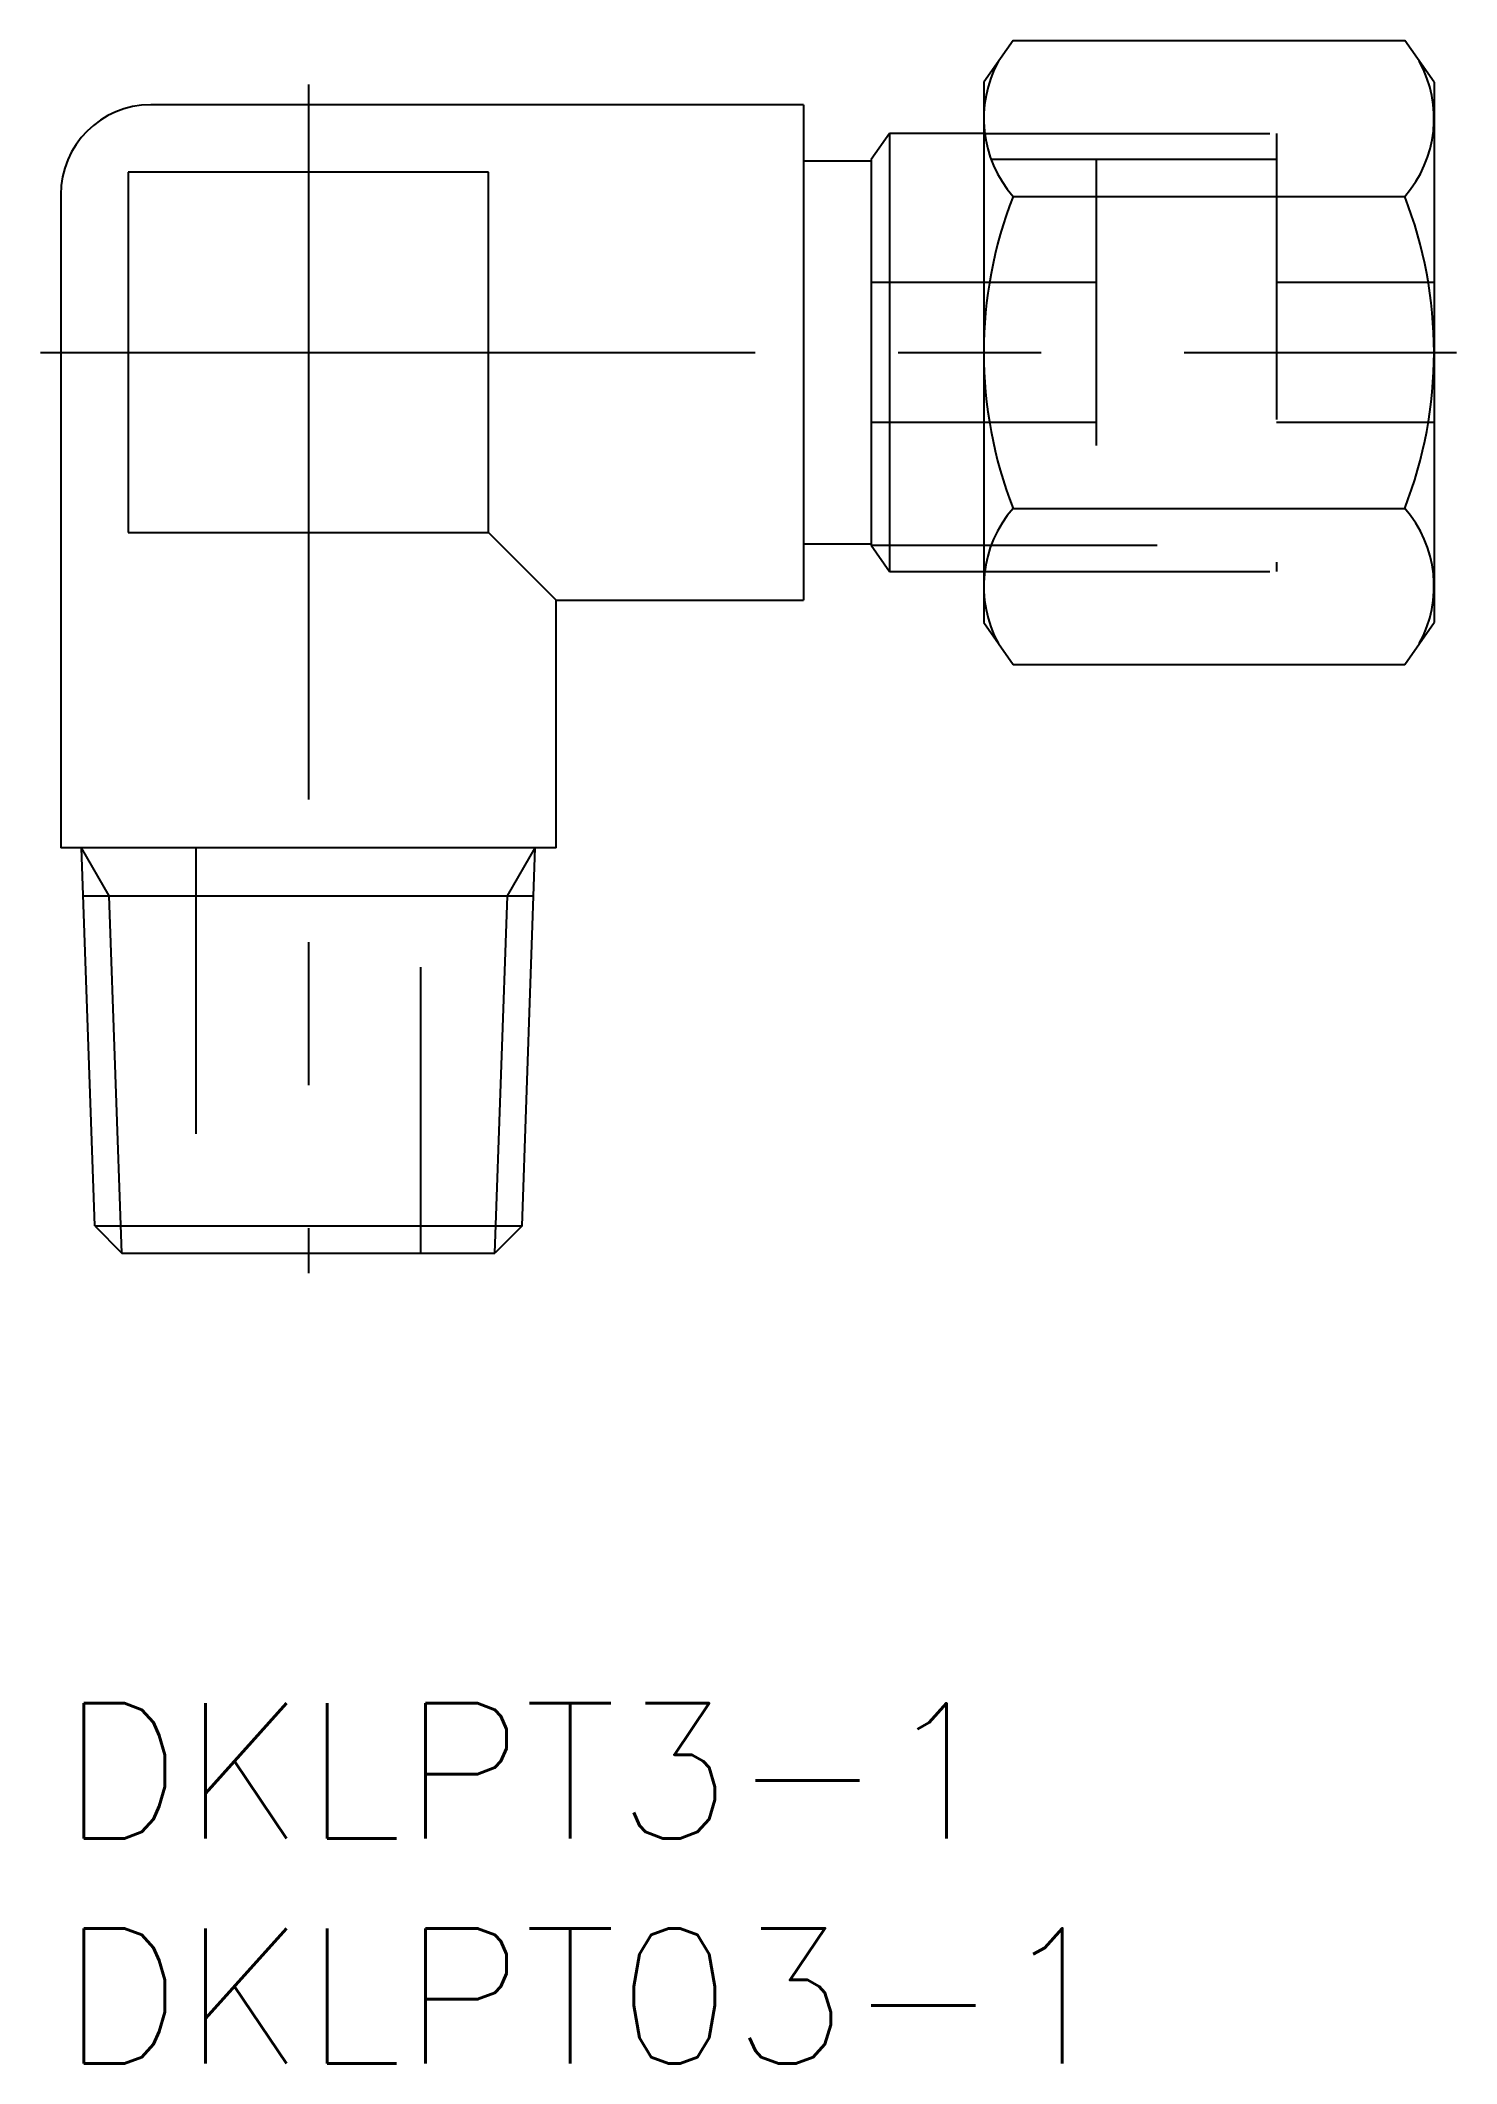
# Model space of a CAD drawing. Extents: x -0.4 to 31, y -8 to 36.9.
import ezdxf

# ---------------------------------------------------------------- set-up
doc = ezdxf.new("R2010")
doc.units = 0
doc.header["$LTSCALE"] = 0.5
doc.linetypes.add('CENTER', pattern=[50.8, 31.75, -6.35, 6.35, -6.35])
doc.linetypes.add('DASHED', pattern=[19.05, 12.7, -6.35])
for name, color, linetype in [('MSM_CENTER', 1, 'CENTER'), ('MSM_CONTINUOUS', 7, 'CONTINUOUS'), ('MSM_DASHED', 4, 'DASHED'), ('MSM_NARROW', 5, 'CONTINUOUS'), ('MSM_PART_NUMBER', 7, 'CONTINUOUS')]:
    doc.layers.add(name, color=color, linetype=linetype)
doc.styles.get("Standard").update_dxf_attribs({"font": 'txt.shx', "height": 1.5, "bigfont": 'bigfont.shx'})

# ---------------------------------------------------------------- blocks, each defined once
blk = doc.blocks.new('*U13')
at = {"layer": 'MSM_PART_NUMBER'}
blk.add_text('DKLPT3-1', height=3, dxfattribs=at).set_placement((0, -3))
blk = doc.blocks.new('*U14')
at = {"layer": 'MSM_PART_NUMBER'}
blk.add_text('DKLPT03-1', height=3, dxfattribs=at).set_placement((0, -8))

msp = doc.modelspace()

# ---------------------------------------------------------------- linework, layer by layer
at = {"layer": 'MSM_CENTER'}
for p, q in [((5.5, 35.95), (5.5, 9.55)), ((-0.45, 30), (31, 30))]:
    msp.add_line(p, q, dxfattribs=at)
at = {"layer": 'MSM_CONTINUOUS'}
for p, q in [((21.15, 36.928), (20.5, 36)), ((21.15, 36.928), (29.85, 36.928)), ((30.5, 36), (29.85, 36.928)), ((20.5, 36), (20.5, 24)), ((30.5, 36), (30.5, 24)), ((16.5, 35.5), (2, 35.5)), ((16.5, 35.5), (16.5, 24.5)), ((18.407, 34.864), (18, 34.283)), ((20.5, 34.864), (18.407, 34.864)), ((18.407, 34.864), (18.407, 25.136)), ((18, 34.25), (16.5, 34.25)), ((18, 34.283), (18, 25.717)), ((1.5, 34), (1.5, 26)), ((9.5, 34), (1.5, 34)), ((9.5, 26), (9.5, 34)), ((0, 33.5), (0, 19)), ((21.15, 33.464), (29.85, 33.464)), ((21.15, 26.536), (29.85, 26.536)), ((1.5, 26), (9.5, 26)), ((9.5, 26), (11, 24.5)), ((16.5, 25.75), (18, 25.75)), ((18, 25.717), (18.407, 25.136)), ((18.407, 25.136), (20.5, 25.136)), ((11, 19), (11, 24.5)), ((11, 24.5), (16.5, 24.5)), ((20.5, 24), (21.15, 23.072)), ((29.85, 23.072), (30.5, 24)), ((21.15, 23.072), (29.85, 23.072)), ((11, 19), (0, 19)), ((0.754, 10.602), (0.46, 19)), ((10.246, 10.602), (10.54, 19)), ((0.498, 17.929), (10.502, 17.929)), ((0.754, 10.602), (1.356, 10)), ((0.754, 10.602), (10.246, 10.602)), ((10.246, 10.602), (9.644, 10)), ((1.356, 10), (9.644, 10))]:
    msp.add_line(p, q, dxfattribs=at)
for centre, radius, start, end in [((23.133, 35.196), 2.633, 151.1362, 221.1362), ((27.867, 35.196), 2.633, 318.8638, 28.8638), ((2, 33.5), 2, 90, 180), ((30.057, 30), 9.557, 158.7474, 201.2526), ((20.943, 30), 9.557, 338.7474, 21.2526), ((23.133, 24.804), 2.633, 138.8638, 208.8638), ((27.867, 24.804), 2.633, 331.1362, 41.1362)]:
    msp.add_arc(centre, radius, start, end, dxfattribs=at)
at = {"layer": 'MSM_DASHED'}
for p, q in [((20.5, 34.864), (27, 34.864)), ((27, 34.864), (27, 25.136)), ((27, 34.283), (18, 34.283)), ((23, 34.283), (23, 25.717)), ((23, 31.55), (18, 31.55)), ((30.5, 31.55), (27, 31.55)), ((18, 28.45), (23, 28.45)), ((27, 28.45), (30.5, 28.45)), ((18, 25.717), (27, 25.717)), ((20.5, 25.136), (27, 25.136)), ((3, 19), (3, 10)), ((8, 10), (8, 19))]:
    msp.add_line(p, q, dxfattribs=at)
at = {"layer": 'MSM_NARROW'}
for p, q in [((1.079, 17.929), (0.46, 19)), ((9.921, 17.929), (10.54, 19)), ((1.356, 10), (1.079, 17.929)), ((9.644, 10), (9.921, 17.929))]:
    msp.add_line(p, q, dxfattribs=at)

# ---------------------------------------------------------------- block references
at = {"layer": 'MSM_CONTINUOUS'}
for name in ['*U13', '*U14']:
    msp.add_blockref(name, (0, 0), dxfattribs=at)

doc.saveas('drawing.dxf')
